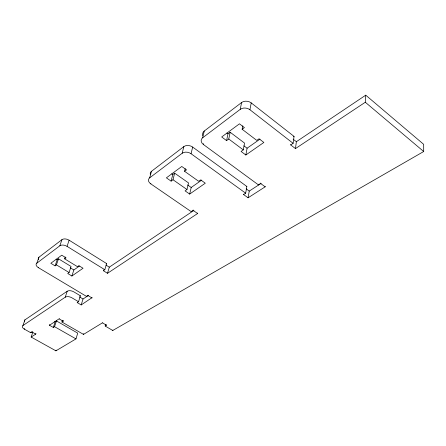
<?xml version="1.0" encoding="UTF-8"?>
<svg xmlns="http://www.w3.org/2000/svg" width="446" height="446" viewBox="0 0 446 446"><rect width="100%" height="100%" fill="white"/><g stroke="black" fill="none" stroke-linecap="round" stroke-linejoin="round"><path stroke-width="0.67" d="M290.781 144.487L290.72 144.922L295.458 148.596L365.302 102.251L365.742 95.171L423.678 144.342L423.7 151.517L112.76 330.48L105.178 326.032L105.591 324.549M295.458 148.596L296.373 141.694L365.742 95.171M290.72 144.922L293.117 143.317L294.059 136.415L251.221 102.903A6.824 5.151 9.2 0 0 241.593 102.53L204.262 131.024A6.495 4.705 12.3 0 0 202.718 133.845M243.65 194.121L243.577 194.545L248.082 197.795L265.164 186.829L265.231 186.4M204.262 131.024L202.69 137.742A6.545 4.7 12.4 0 0 203.398 144.504L258.446 184.889L260.615 183.479L260.681 183.055M258.446 184.889L258.518 184.46M248.082 197.795L249.247 191.083L261.139 183.362M243.577 194.545L245.668 193.185L246.855 186.473L192.661 147.063A6.322 4.466 13.7 0 0 183.847 146.606L151.489 171.309A6.06 4.092 15.5 0 0 150.296 174.219M245.841 154.996L263.87 142.452L259.054 138.773L256.762 140.384L242.133 129.251L244.408 127.595L239.463 123.821L221.69 136.961L226.579 140.613L227.984 133.85L230.158 132.245L244.547 143.094L243.276 149.878L241.069 151.434L245.841 154.996L247.09 148.211L259.973 139.152M293.117 143.317L249.933 109.749L251.221 102.903M242.133 129.251L242.791 125.844M202.69 137.742L240.232 109.348L241.593 102.53M226.579 140.613L228.765 139.013L230.158 132.245M103.567 269.947L103.338 270.716L107.508 273.292L197.623 213.506L197.712 213.093M151.489 171.309L149.666 177.843A6.099 4.081 15.4 0 0 150.742 183.836L191.273 211.683L193.246 210.01M191.273 211.683L191.367 211.276M203.398 144.504L203.593 143.662M189.667 194.071L205.299 183.2L200.65 179.894L198.665 181.288L184.566 171.292L186.528 169.859L181.767 166.475L166.391 177.843L171.097 181.126L172.78 174.553L174.665 173.165L188.546 182.927L186.98 189.517L185.068 190.866L189.667 194.071L191.206 187.487L201.765 180.067M202.278 135.801L202.674 134.123M245.668 193.185L191.05 153.731L192.661 147.063M184.566 171.292L185.213 168.644M149.666 177.843L182.174 153.257L183.847 146.606M171.097 181.126L172.992 179.744L174.665 173.165M112.76 330.48L112.866 330.112M150.742 183.836L150.854 183.423M105.178 326.032L106.627 324.866M62.39 320.546L61.922 322.001L83.519 334.405L102.803 322.62M107.508 273.292L109.309 267.154L193.893 210.423M103.338 270.716L104.81 269.73L106.639 263.58L69.13 240.21A5.341 3.139 18.5 0 0 61.966 239.647L38.986 257.191L36.801 263.201A5.19 2.893 19 0 0 38.456 267.706L86.624 296.473L88.107 295.207M83.519 334.405L83.736 333.68M77.325 302.215L77.208 302.589L81.183 304.936L92.121 297.605M32.848 332.108L31.148 337.053L55.917 350.829L75.982 338.893L77.732 333.134L56.425 320.919L55.215 321.694L53.325 327.453L49.495 325.279L49.735 324.554M86.624 296.473L86.741 296.094M81.183 304.936L83.017 298.993L88.698 295.308M77.208 302.589L78.535 301.725L80.391 295.776L73.768 291.835A4.917 2.676 17.2 0 0 67.195 291.255L24.943 319.86L22.919 325.552A4.638 2.314 18.1 0 0 24.48 329.215L30.785 332.738L31.934 331.991L32.179 331.278M55.917 350.829L56.146 350.121M61.922 322.001L63.17 321.209L63.404 320.479M49.495 325.279L59.413 318.617M53.325 327.453L54.54 326.684L56.425 320.919M71.89 276.013L83.051 268.247L78.831 265.66L77.42 266.652L64.659 258.853L66.053 257.838L61.749 255.201L50.816 263.285L55.07 265.855L57.155 259.812L58.504 258.819L71.076 266.474L69.085 272.528L67.714 273.493L71.89 276.013L73.858 269.969L79.427 266.056M22.919 325.552L65.261 297.187L67.195 291.255M64.659 258.853L65.278 257.024M36.801 263.201L59.842 245.779A5.374 3.122 18.5 0 1 67.045 246.354L69.13 240.21M31.148 337.053L35.725 334.115L35.97 333.402M55.07 265.855L56.419 264.868L58.504 258.819M59.842 245.779L61.966 239.647M30.785 332.738L31.03 332.025M24.48 329.215L24.731 328.501M38.456 267.706L38.59 267.332M106.271 263.831L106.639 263.58M293.607 136.716L294.059 136.415M79.979 296.049L80.391 295.776M246.465 186.729L246.855 186.473M31.934 331.991L35.725 334.115M54.54 326.684L75.982 338.893M54.741 321.427L55.215 321.694M59.296 318.985L63.17 321.209M102.697 322.993L106.522 325.24M78.535 301.725L71.867 297.783A4.945 2.665 17.2 0 0 65.261 297.187M79.561 296.941L83.017 298.993M87.996 295.581L92.01 297.984M56.419 264.868L69.085 272.528M56.096 259.171L57.155 259.812M70.306 267.806L73.858 269.969M67.045 246.354L104.81 269.73M105.947 265.058L109.309 267.154M193.151 210.423L197.623 213.506M172.992 179.744L186.98 189.517M171.743 173.823L172.78 174.553M187.655 184.995L191.206 187.487M246.175 188.853L249.247 191.083M260.615 183.479L265.164 186.829M228.765 139.013L243.276 149.878M226.903 133.042L227.984 133.85M243.934 145.836L247.09 148.211M293.145 139.174L296.373 141.694M365.302 102.251L423.7 151.517M24.586 321.85A4.616 2.33 18.1 0 1 24.943 319.86M182.174 153.257A6.367 4.454 13.7 0 1 191.05 153.731M38.534 259.672A5.162 2.91 19 0 1 38.986 257.191M240.232 109.348A6.874 5.146 9.3 0 1 249.933 109.749"/></g></svg>
